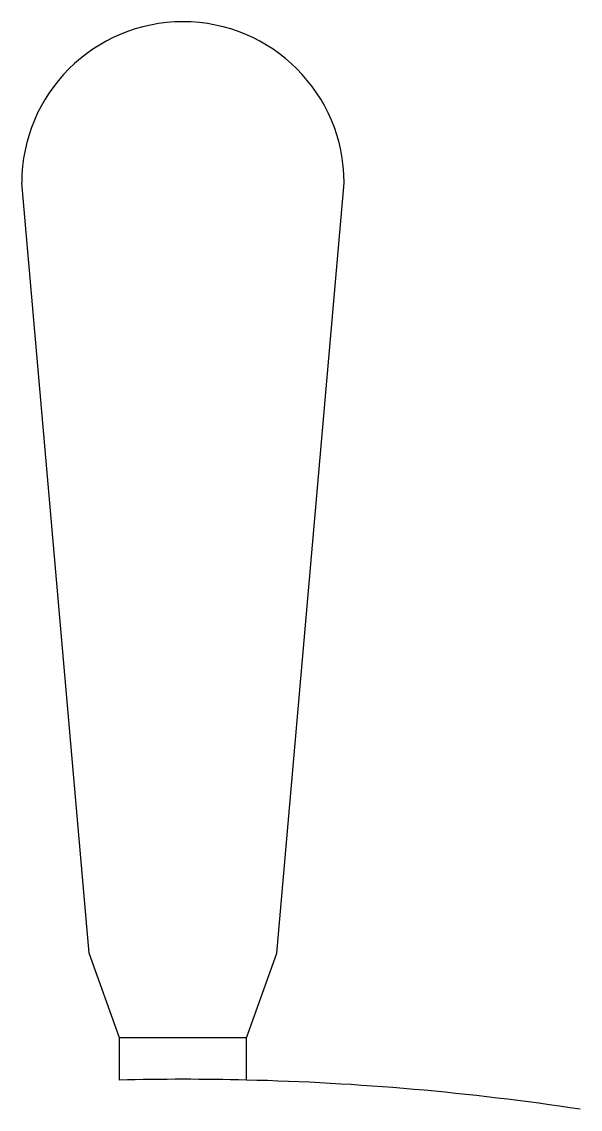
# Model space of a CAD drawing. Extents: x -3.8 to 9.4, y 61.8 to 87.5.
import ezdxf

# ---------------------------------------------------------------- set-up
doc = ezdxf.new("R2010")
doc.units = 0
doc.layers.add('layer 1000', color=7, linetype='CONTINUOUS')

msp = doc.modelspace()

# ---------------------------------------------------------------- linework, layer by layer
at = {"layer": 'layer 1000'}
for p, q in [((-2.215953, 65.5), (-3.803866, 83.696134)), ((2.215953, 65.5), (3.803866, 83.696134)), ((-1.5, 63.5), (-2.215953, 65.5)), ((1.5, 63.5), (2.215953, 65.5)), ((-1.5, 62.5), (-1.5, 63.5)), ((1.5, 63.5), (-1.5, 63.5)), ((1.5, 62.5), (1.5, 63.5))]:
    msp.add_line(p, q, dxfattribs=at)
for centre, radius, start, end in [((0, 83.696134), 3.803866, 0, 180), ((0, 0), 62.517997, 88.625165, 91.374835), ((0, 0), 62.517997, 81.374835, 88.625165)]:
    msp.add_arc(centre, radius, start, end, dxfattribs=at)

doc.saveas('drawing.dxf')
